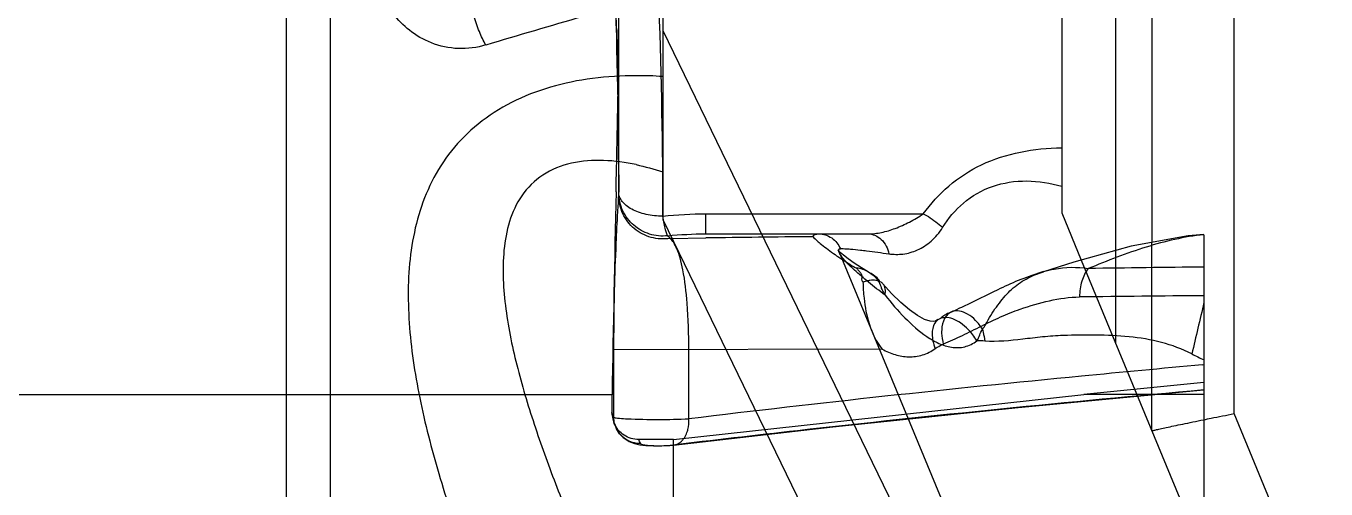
# Model space of a CAD drawing. Header units: millimetres. Extents: x 29875 to 31218, y -21313 to -20364.
# Drawn here: x 30558.72 to 30573.73, y -21053.44 to -21048.09 of the extents above; entities that cross this region are included whole.
import ezdxf

# ---------------------------------------------------------------- set-up
doc = ezdxf.new("R2010")
doc.units = ezdxf.units.MM
doc.header["$LTSCALE"] = 8
doc.layers.add('Cav-cor', color=30, linetype='Continuous')
doc.layers.add('WT', color=4, linetype='Continuous')

# ---------------------------------------------------------------- blocks, each defined once
blk = doc.blocks.new('20160903.150408')
at = {"layer": 'Cav-cor', "color": 241}
for p, q in [((-66.097, 16.984), (-66.097, 26.127)), ((-55.152, 18.661), (-55.152, 25.729)), ((-57.143, 25.383), (-57.143, 20.981)), ((-56.517, 20.547), (-56.517, 25.405)), ((-56.1, 25.425), (-56.1, 20.641)), ((-65.587, 16.474), (-65.587, 23.621)), ((-61.75, 23.629), (-61.75, 20.906)), ((-62.259, 21.21), (-62.259, 23.359)), ((-61.75, 23.089), (-50.548, 0)), ((-62.259, 21.21), (-62.259, 21.218)), ((-62.259, 21.207), (-62.259, 21.208)), ((-61.75, 20.906), (-51.608, 0)), ((-61.252, 20.738), (-61.252, 20.97)), ((-61.252, 20.97), (-58.741, 20.97)), ((-57.143, 20.981), (-56.917, 20.434)), ((-61.252, 20.738), (-59.381, 20.738)), ((-55.5, 20.728), (-55.5, 17.013)), ((-61.666, 20.686), (-61.253, 20.691)), ((-60.036, 20.706), (-60.02, 20.706)), ((-60.02, 20.706), (-60.017, 20.711)), ((-60.02, 20.707), (-60.015, 20.702)), ((-56.341, 20.597), (-57.003, 20.41)), ((-56.1, 18.462), (-56.1, 20.641)), ((-59.722, 20.545), (-59.726, 20.55)), ((-59.718, 20.536), (-59.719, 20.542)), ((-59.714, 20.525), (-59.714, 20.526)), ((-59.714, 20.526), (-53.713, 6.031)), ((-56.917, 20.434), (-55.5, 17.013)), ((-56.517, 19.469), (-56.517, 20.547)), ((-59.384, 20.303), (-59.455, 20.346)), ((-59.387, 20.304), (-59.4, 20.311)), ((-59.397, 20.31), (-59.383, 20.302)), ((-57.352, 20.302), (-57.501, 20.253)), ((-57.464, 20.261), (-57.354, 20.301)), ((-57.003, 20.41), (-57.354, 20.301)), ((-57.991, 20.039), (-58.119, 19.975)), ((-57.937, 20.066), (-57.991, 20.039)), ((-58.396, 19.844), (-58.416, 19.835)), ((-58.408, 19.839), (-58.41, 19.838)), ((-58.211, 19.931), (-58.278, 19.899)), ((-58.558, 19.753), (-58.572, 19.744)), ((-59.217, 19.405), (-62.314, 19.398)), ((-62.314, 18.618), (-62.314, 19.398)), ((-61.449, 18.601), (-61.449, 19.398)), ((-55.52, 19.225), (-55.5, 19.227)), ((-55.5, 19.022), (-56.886, 18.88)), ((-78.536, 18.88), (-62.337, 18.88)), ((-62.337, 18.88), (-62.337, 18.672)), ((-61.627, 18.361), (-56.886, 18.88)), ((-55.5, 18.88), (-56.886, 18.88)), ((-62.311, 18.547), (-62.337, 18.672)), ((-50.739, 8), (-55.152, 18.661)), ((-61.627, 18.361), (-62.028, 18.361)), ((-61.627, 8), (-61.627, 18.361)), ((-61.663, 18.297), (-61.626, 18.297)), ((-61.626, 18.297), (-61.626, 18.297))]:
    blk.add_line(p, q, dxfattribs=at)
for points in [[(-62.302, 23.61), (-62.281, 22.93), (-62.264, 22.032), (-62.259, 21.219)], [(-55.5, 20.731), (-55.682, 20.716), (-56.341, 20.597)], [(-59.726, 20.55), (-59.729, 20.553), (-59.72, 20.539), (-59.714, 20.525)], [(-59.609, 20.45), (-59.662, 20.491), (-59.7, 20.523), (-59.722, 20.545)], [(-59.455, 20.346), (-59.54, 20.401), (-59.609, 20.45)], [(-59.315, 20.261), (-59.331, 20.271), (-59.345, 20.279), (-59.353, 20.284), (-59.362, 20.289), (-59.387, 20.304)], [(-59.239, 20.183), (-59.239, 20.184), (-59.242, 20.187), (-59.248, 20.195), (-59.256, 20.207), (-59.265, 20.217), (-59.276, 20.229), (-59.288, 20.24), (-59.301, 20.251), (-59.315, 20.261)], [(-59.288, 20.205), (-59.286, 20.205), (-59.282, 20.204), (-59.276, 20.203), (-59.271, 20.201), (-59.266, 20.199), (-59.261, 20.197), (-59.256, 20.195), (-59.252, 20.193), (-59.248, 20.19), (-59.244, 20.188), (-59.241, 20.185), (-59.239, 20.184), (-59.239, 20.183)], [(-58.663, 19.729), (-58.726, 19.75), (-58.807, 19.794), (-58.9, 19.859), (-59.001, 19.944), (-59.107, 20.049), (-59.207, 20.16)], [(-57.501, 20.253), (-57.517, 20.247), (-57.549, 20.235), (-57.581, 20.224), (-57.613, 20.211), (-57.644, 20.199), (-57.675, 20.186), (-57.705, 20.173), (-57.736, 20.16), (-57.766, 20.147), (-57.795, 20.133), (-57.824, 20.12), (-57.853, 20.106), (-57.882, 20.093), (-57.937, 20.066)], [(-58.119, 19.975), (-58.143, 19.963), (-58.166, 19.952), (-58.189, 19.941), (-58.211, 19.931)], [(-58.416, 19.836), (-58.431, 19.83), (-58.446, 19.823), (-58.461, 19.816), (-58.476, 19.808), (-58.491, 19.8), (-58.504, 19.791), (-58.516, 19.782), (-58.527, 19.774), (-58.535, 19.768), (-58.539, 19.765), (-58.542, 19.762), (-58.546, 19.76), (-58.552, 19.756), (-58.558, 19.753)], [(-58.324, 19.878), (-58.364, 19.858), (-58.381, 19.85), (-58.396, 19.844)], [(-58.278, 19.899), (-58.301, 19.889), (-58.324, 19.878)], [(-58.574, 19.747), (-58.602, 19.731), (-58.624, 19.726), (-58.663, 19.729)], [(-61.626, 18.297), (-59.787, 18.509), (-57.644, 18.733), (-55.5, 18.936)], [(-62.311, 18.547), (-62.308, 18.54), (-62.297, 18.515), (-62.294, 18.507)], [(-62.294, 18.507), (-62.265, 18.451), (-62.207, 18.384), (-62.14, 18.339), (-62.075, 18.314), (-62.014, 18.301), (-61.944, 18.293), (-61.859, 18.288), (-61.762, 18.288), (-61.669, 18.293), (-61.626, 18.297)]]:
    blk.add_lwpolyline(points, dxfattribs=at)
for centre, radius, start, end in [((-135.916, 21.125), 73.658, 0.07235, 1.9475), ((-132.22, 20.882), 70.472, 0.04965, 2.00809), ((-35.722, -70.304), 97.358, 106.07054, 106.75727), ((-62.035, 18.529), 4.037, 85.9505, 90.3043), ((405.589, 10.64), 467.998, 178.70415, 178.99116), ((-54.691, -477.081), 497.815, 90.61515, 90.75528), ((-57.895, 23.179), 3.266, 235.1776, 235.549), ((-50.889, -396.556), 416.936, 90.63361, 90.81727), ((-59.308, 19.866), 0.337, 98.6212, 101.0111), ((-51, -500.22), 520.263, 90.49559, 90.65372), ((14.11, 3.227), 71.589, 166.49561, 166.98385), ((-33.553, -220.99), 241.217, 95.22499, 95.55795), ((-51.347, 27.808), 9.484, 243.0906, 244.0346), ((-39.067, -166.386), 186.336, 95.49653, 96.89887), ((-63.513, 18.154), 1.285, 21.1356, 23.7425), ((-62.007, 18.618), 0.308, 193.2611, 201.0607), ((-63.194, 17.854), 1.272, 21.2214, 23.5256)]:
    blk.add_arc(centre, radius, start, end, dxfattribs=at)
for points, knots in [([(-63.793, 22.921), (-63.895, 22.89), (-64.111, 22.861), (-64.421, 22.927), (-64.677, 23.076), (-64.808, 23.212), (-64.862, 23.282)], [0, 0, 0, 0, 0.26842, 0.533832, 0.778075, 1, 1, 1, 1]), ([(-62.29, 21.224), (-62.286, 21.411), (-62.27, 22.123), (-62.259, 22.835), (-62.259, 23.359)], [0, 0, 0, 0, 0.263665, 1, 1, 1, 1]), ([(-63.793, 22.921), (-63.822, 22.97), (-63.874, 23.081), (-63.914, 23.196), (-63.932, 23.259)], [0, 0, 0, 0, 0.469098, 1, 1, 1, 1]), ([(-62.057, 22.566), (-62.225, 22.565), (-62.56, 22.546), (-63.047, 22.448), (-63.497, 22.273), (-63.887, 22.025), (-64.2, 21.711), (-64.428, 21.35), (-64.579, 20.96), (-64.665, 20.551), (-64.696, 20.132), (-64.68, 19.558), (-64.57, 18.83), (-64.344, 17.957), (-64.152, 17.378), (-64.047, 17.088)], [0, 0, 0, 0, 0.070431, 0.139828, 0.206934, 0.270879, 0.33172, 0.390378, 0.448081, 0.505833, 0.564215, 0.623543, 0.745257, 0.87095, 1, 1, 1, 1]), ([(-58.741, 20.97), (-58.656, 21.087), (-58.456, 21.309), (-58.071, 21.558), (-57.62, 21.701), (-57.303, 21.731), (-57.143, 21.734)], [0, 0, 0, 0, 0.236068, 0.48259, 0.738849, 1, 1, 1, 1]), ([(-62.057, 21.538), (-62.181, 21.564), (-62.431, 21.599), (-62.804, 21.574), (-63.144, 21.441), (-63.394, 21.193), (-63.534, 20.882), (-63.593, 20.55), (-63.599, 20.21), (-63.556, 19.75), (-63.434, 19.174), (-63.226, 18.49), (-62.977, 17.809), (-62.793, 17.358), (-62.698, 17.133)], [0, 0, 0, 0, 0.06683, 0.132627, 0.19564, 0.255444, 0.313964, 0.372824, 0.432571, 0.493249, 0.616907, 0.742998, 0.870844, 1, 1, 1, 1]), ([(-58.519, 20.812), (-58.454, 20.917), (-58.289, 21.114), (-57.946, 21.311), (-57.544, 21.371), (-57.274, 21.326), (-57.143, 21.289)], [0, 0, 0, 0, 0.236537, 0.483041, 0.739489, 1, 1, 1, 1]), ([(-62.314, 19.398), (-62.314, 19.627), (-62.31, 20.038), (-62.291, 20.569), (-62.273, 20.935), (-62.261, 21.119), (-62.259, 21.183)], [0, 0, 0, 0, 0.384616, 0.689927, 0.892673, 1, 1, 1, 1]), ([(-61.749, 20.943), (-61.814, 20.942), (-61.938, 20.955), (-62.082, 21.003), (-62.172, 21.061), (-62.22, 21.109), (-62.251, 21.163), (-62.259, 21.201), (-62.259, 21.219)], [0, 0, 0, 0, 0.311431, 0.590702, 0.711351, 0.81812, 0.912835, 1, 1, 1, 1]), ([(-62.259, 21.183), (-62.259, 21.185), (-62.259, 21.194), (-62.259, 21.203), (-62.259, 21.209)], [0, 0, 0, 0, 0.2874, 1, 1, 1, 1]), ([(-61.694, 20.716), (-61.764, 20.708), (-61.907, 20.722), (-62.094, 20.827), (-62.224, 20.998), (-62.257, 21.138), (-62.259, 21.208)], [0, 0, 0, 0, 0.250514, 0.500755, 0.750402, 1, 1, 1, 1]), ([(-61.666, 20.686), (-61.738, 20.674), (-61.889, 20.682), (-62.089, 20.786), (-62.226, 20.964), (-62.259, 21.111), (-62.259, 21.183)], [0, 0, 0, 0, 0.251342, 0.502094, 0.751575, 1, 1, 1, 1]), ([(-61.694, 20.716), (-61.699, 20.722), (-61.708, 20.746), (-61.721, 20.793), (-61.735, 20.861), (-61.744, 20.913), (-61.749, 20.943)], [0, 0, 0, 0, 0.108951, 0.318704, 0.620773, 1, 1, 1, 1]), ([(-59.381, 20.738), (-59.329, 20.738), (-59.22, 20.75), (-59.06, 20.8), (-58.898, 20.872), (-58.792, 20.934), (-58.741, 20.97)], [0, 0, 0, 0, 0.228434, 0.469828, 0.728315, 1, 1, 1, 1]), ([(-58.741, 20.97), (-58.721, 20.96), (-58.642, 20.915), (-58.568, 20.859), (-58.519, 20.812)], [0, 0, 0, 0, 0.24695, 1, 1, 1, 1]), ([(-60.017, 20.711), (-60.011, 20.719), (-59.99, 20.735), (-59.964, 20.738), (-59.95, 20.738)], [0, 0, 0, 0, 0.438216, 1, 1, 1, 1]), ([(-59.95, 20.738), (-59.898, 20.738), (-59.789, 20.704), (-59.719, 20.616), (-59.699, 20.567)], [0, 0, 0, 0, 0.497726, 1, 1, 1, 1]), ([(-59.381, 20.738), (-59.353, 20.738), (-59.296, 20.726), (-59.195, 20.659), (-59.151, 20.569), (-59.139, 20.508)], [0, 0, 0, 0, 0.23363, 0.474975, 1, 1, 1, 1]), ([(-59.139, 20.508), (-59.085, 20.5), (-58.972, 20.497), (-58.801, 20.546), (-58.641, 20.651), (-58.555, 20.753), (-58.519, 20.812)], [0, 0, 0, 0, 0.223412, 0.459483, 0.717055, 1, 1, 1, 1]), ([(-55.5, 20.728), (-55.727, 20.706), (-56.183, 20.597), (-56.616, 20.427), (-56.836, 20.337)], [0, 0, 0, 0, 0.489102, 1, 1, 1, 1]), ([(-61.666, 20.686), (-61.668, 20.689), (-61.677, 20.7), (-61.687, 20.709), (-61.695, 20.716)], [0, 0, 0, 0, 0.265208, 1, 1, 1, 1]), ([(-61.449, 19.398), (-61.449, 19.578), (-61.459, 19.887), (-61.498, 20.242), (-61.545, 20.45), (-61.58, 20.556), (-61.618, 20.633), (-61.65, 20.672), (-61.666, 20.686)], [0, 0, 0, 0, 0.406416, 0.700911, 0.805959, 0.888081, 0.951369, 1, 1, 1, 1]), ([(-60.015, 20.702), (-59.985, 20.672), (-59.901, 20.601), (-59.814, 20.536), (-59.759, 20.498)], [0, 0, 0, 0, 0.393712, 1, 1, 1, 1]), ([(-59.742, 20.486), (-59.726, 20.475), (-59.655, 20.428), (-59.583, 20.382), (-59.527, 20.349)], [0, 0, 0, 0, 0.234407, 1, 1, 1, 1]), ([(-59.719, 20.542), (-59.72, 20.546), (-59.72, 20.554), (-59.715, 20.561), (-59.713, 20.563)], [0, 0, 0, 0, 0.546664, 1, 1, 1, 1]), ([(-59.183, 20.03), (-59.248, 20.079), (-59.368, 20.173), (-59.526, 20.308), (-59.632, 20.411), (-59.689, 20.481), (-59.708, 20.512), (-59.714, 20.525)], [0, 0, 0, 0, 0.335601, 0.625645, 0.853834, 0.938506, 1, 1, 1, 1]), ([(-59.713, 20.563), (-59.712, 20.563), (-59.708, 20.566), (-59.703, 20.566), (-59.699, 20.567)], [0, 0, 0, 0, 0.219859, 1, 1, 1, 1]), ([(-59.699, 20.567), (-59.694, 20.567), (-59.665, 20.568), (-59.637, 20.566), (-59.613, 20.564)], [0, 0, 0, 0, 0.188014, 1, 1, 1, 1]), ([(-59.613, 20.564), (-59.603, 20.564), (-59.554, 20.56), (-59.506, 20.555), (-59.468, 20.551)], [0, 0, 0, 0, 0.21413, 1, 1, 1, 1]), ([(-59.468, 20.551), (-59.444, 20.548), (-59.334, 20.535), (-59.225, 20.52), (-59.139, 20.508)], [0, 0, 0, 0, 0.216906, 1, 1, 1, 1]), ([(-59.527, 20.35), (-59.515, 20.343), (-59.5, 20.329), (-59.482, 20.307), (-59.469, 20.292), (-59.455, 20.275), (-59.451, 20.251), (-59.453, 20.227), (-59.454, 20.209), (-59.451, 20.201)], [0, 0, 0, 0, 0.231583, 0.346351, 0.463224, 0.581452, 0.709658, 0.856548, 1, 1, 1, 1]), ([(-59.527, 20.349), (-59.505, 20.347), (-59.46, 20.339), (-59.418, 20.321), (-59.397, 20.31)], [0, 0, 0, 0, 0.489262, 1, 1, 1, 1]), ([(-59.383, 20.303), (-59.356, 20.287), (-59.308, 20.253), (-59.249, 20.19), (-59.232, 20.122), (-59.207, 20.071), (-59.192, 20.043), (-59.183, 20.03)], [0, 0, 0, 0, 0.270688, 0.507751, 0.724996, 0.86157, 1, 1, 1, 1]), ([(-57.352, 20.302), (-57.312, 20.314), (-57.144, 20.355), (-56.966, 20.359), (-56.836, 20.337)], [0, 0, 0, 0, 0.241111, 1, 1, 1, 1]), ([(-56.836, 20.337), (-56.871, 20.295), (-56.921, 20.187), (-56.936, 20.071), (-56.936, 20.009)], [0, 0, 0, 0, 0.466555, 1, 1, 1, 1]), ([(-59.451, 20.201), (-59.45, 20.195), (-59.444, 20.187), (-59.436, 20.184), (-59.434, 20.183)], [0, 0, 0, 0, 0.739897, 1, 1, 1, 1]), ([(-59.372, 20.197), (-59.378, 20.196), (-59.4, 20.191), (-59.422, 20.184), (-59.438, 20.178)], [0, 0, 0, 0, 0.239603, 1, 1, 1, 1]), ([(-59.438, 20.178), (-59.437, 20.117), (-59.426, 19.953), (-59.377, 19.684), (-59.283, 19.49), (-59.217, 19.405)], [0, 0, 0, 0, 0.226612, 0.604497, 1, 1, 1, 1]), ([(-59.238, 20.185), (-59.242, 20.187), (-59.258, 20.195), (-59.276, 20.199), (-59.29, 20.201)], [0, 0, 0, 0, 0.237318, 1, 1, 1, 1]), ([(-59.183, 20.03), (-59.178, 20.054), (-59.175, 20.1), (-59.193, 20.144), (-59.207, 20.16)], [0, 0, 0, 0, 0.543207, 1, 1, 1, 1]), ([(-58.058, 19.635), (-58.031, 19.668), (-57.993, 19.742), (-57.934, 19.847), (-57.864, 19.936), (-57.797, 20.023), (-57.723, 20.098), (-57.616, 20.184), (-57.526, 20.234), (-57.464, 20.261)], [0, 0, 0, 0, 0.1452, 0.280724, 0.410096, 0.533094, 0.65231, 0.769137, 1, 1, 1, 1]), ([(-59.183, 20.03), (-59.111, 19.939), (-58.963, 19.767), (-58.753, 19.578), (-58.566, 19.469), (-58.417, 19.419), (-58.259, 19.423), (-58.164, 19.471), (-58.123, 19.503)], [0, 0, 0, 0, 0.26614, 0.522426, 0.645298, 0.763729, 0.879696, 1, 1, 1, 1]), ([(-57.623, 19.868), (-57.511, 19.906), (-57.287, 19.974), (-57.053, 20.008), (-56.936, 20.009)], [0, 0, 0, 0, 0.501738, 1, 1, 1, 1]), ([(-58.416, 19.835), (-58.432, 19.828), (-58.464, 19.807), (-58.513, 19.741), (-58.527, 19.675), (-58.529, 19.631)], [0, 0, 0, 0, 0.219214, 0.453072, 1, 1, 1, 1]), ([(-58.51, 19.465), (-58.473, 19.482), (-58.399, 19.514), (-58.252, 19.582), (-58.07, 19.674), (-57.85, 19.78), (-57.699, 19.841), (-57.623, 19.868)], [0, 0, 0, 0, 0.124067, 0.248631, 0.499443, 0.75053, 1, 1, 1, 1]), ([(-58.058, 19.635), (-58.08, 19.672), (-58.131, 19.739), (-58.222, 19.813), (-58.318, 19.852), (-58.383, 19.848), (-58.41, 19.838)], [0, 0, 0, 0, 0.30139, 0.57252, 0.802681, 1, 1, 1, 1]), ([(-58.608, 19.707), (-58.631, 19.67), (-58.645, 19.595), (-58.631, 19.496), (-58.614, 19.441), (-58.603, 19.413)], [0, 0, 0, 0, 0.435223, 0.70455, 1, 1, 1, 1]), ([(-58.123, 19.503), (-58.137, 19.527), (-58.167, 19.572), (-58.228, 19.643), (-58.304, 19.709), (-58.395, 19.758), (-58.481, 19.777), (-58.536, 19.765), (-58.558, 19.753)], [0, 0, 0, 0, 0.152019, 0.3031, 0.516545, 0.70504, 0.8643, 1, 1, 1, 1]), ([(-58.529, 19.631), (-58.53, 19.618), (-58.53, 19.562), (-58.521, 19.506), (-58.51, 19.465)], [0, 0, 0, 0, 0.237297, 1, 1, 1, 1]), ([(-58.122, 19.503), (-58.108, 19.524), (-58.091, 19.57), (-58.071, 19.615), (-58.058, 19.635)], [0, 0, 0, 0, 0.512411, 1, 1, 1, 1]), ([(-58.058, 19.635), (-58.055, 19.624), (-58.044, 19.579), (-58.036, 19.534), (-58.032, 19.499)], [0, 0, 0, 0, 0.245376, 1, 1, 1, 1]), ([(-57.125, 19.564), (-57.205, 19.561), (-57.361, 19.549), (-57.662, 19.511), (-57.886, 19.488), (-58.032, 19.499)], [0, 0, 0, 0, 0.262085, 0.517116, 1, 1, 1, 1]), ([(-55.64, 19.351), (-55.751, 19.408), (-55.99, 19.496), (-56.365, 19.557), (-56.745, 19.572), (-56.999, 19.568), (-57.125, 19.564)], [0, 0, 0, 0, 0.247559, 0.49795, 0.749986, 1, 1, 1, 1]), ([(-59.217, 19.405), (-59.169, 19.381), (-59.07, 19.338), (-58.91, 19.31), (-58.747, 19.331), (-58.648, 19.381), (-58.603, 19.413)], [0, 0, 0, 0, 0.251459, 0.497219, 0.743231, 1, 1, 1, 1]), ([(-58.603, 19.413), (-58.596, 19.418), (-58.566, 19.438), (-58.534, 19.454), (-58.51, 19.465)], [0, 0, 0, 0, 0.253509, 1, 1, 1, 1]), ([(-61.663, 18.297), (-61.173, 18.356), (-59.122, 18.594), (-57.066, 18.798), (-55.5, 18.939)], [0, 0, 0, 0, 0.238653, 1, 1, 1, 1]), ([(-62.314, 18.618), (-62.313, 18.617), (-62.309, 18.615), (-62.295, 18.611), (-62.282, 18.61), (-62.272, 18.609)], [0, 0, 0, 0, 0.113169, 0.316766, 1, 1, 1, 1]), ([(-55.503, 18.59), (-55.475, 18.596), (-55.358, 18.62), (-55.241, 18.643), (-55.152, 18.661)], [0, 0, 0, 0, 0.241235, 1, 1, 1, 1]), ([(-62.028, 18.361), (-62.087, 18.361), (-62.207, 18.397), (-62.287, 18.493), (-62.311, 18.547)], [0, 0, 0, 0, 0.500024, 1, 1, 1, 1]), ([(-62.009, 18.314), (-62.069, 18.314), (-62.192, 18.35), (-62.272, 18.451), (-62.294, 18.507)], [0, 0, 0, 0, 0.50108, 1, 1, 1, 1]), ([(-62.272, 18.609), (-62.265, 18.608), (-62.227, 18.604), (-62.188, 18.602), (-62.158, 18.601)], [0, 0, 0, 0, 0.196388, 1, 1, 1, 1]), ([(-62.158, 18.601), (-62.04, 18.595), (-61.803, 18.592), (-61.567, 18.595), (-61.449, 18.601)], [0, 0, 0, 0, 0.501239, 1, 1, 1, 1]), ([(-61.471, 18.441), (-61.467, 18.453), (-61.451, 18.505), (-61.447, 18.56), (-61.449, 18.601)], [0, 0, 0, 0, 0.241228, 1, 1, 1, 1]), ([(-56.1, 18.462), (-56.1, 18.463), (-56.095, 18.463), (-56.088, 18.466), (-56.074, 18.469), (-56.056, 18.474), (-56.033, 18.479), (-55.992, 18.488), (-55.93, 18.502), (-55.843, 18.52), (-55.741, 18.541), (-55.626, 18.565), (-55.545, 18.582), (-55.503, 18.59)], [0, 0, 0, 0, 0.004838, 0.018365, 0.040572, 0.07137, 0.110573, 0.157913, 0.275898, 0.422602, 0.594752, 0.788567, 1, 1, 1, 1]), ([(-61.626, 18.297), (-61.619, 18.298), (-61.592, 18.303), (-61.567, 18.316), (-61.55, 18.328)], [0, 0, 0, 0, 0.244989, 1, 1, 1, 1]), ([(-61.55, 18.328), (-61.54, 18.336), (-61.527, 18.348), (-61.516, 18.361), (-61.513, 18.365)], [0, 0, 0, 0, 0.742373, 1, 1, 1, 1]), ([(-61.513, 18.365), (-61.509, 18.37), (-61.492, 18.394), (-61.479, 18.42), (-61.471, 18.441)], [0, 0, 0, 0, 0.239178, 1, 1, 1, 1]), ([(-62.009, 18.314), (-62.008, 18.312), (-62.004, 18.31), (-61.992, 18.304), (-61.967, 18.299), (-61.928, 18.295), (-61.878, 18.291), (-61.823, 18.29), (-61.75, 18.29), (-61.697, 18.293), (-61.663, 18.297)], [0, 0, 0, 0, 0.014232, 0.037968, 0.116377, 0.232434, 0.377643, 0.540436, 0.707358, 1, 1, 1, 1])]:
    blk.add_open_spline(points, degree=3, knots=knots, dxfattribs=at)
for points in [[(-62.057, 21.538), (-61.953, 21.516), (-61.851, 21.488), (-61.75, 21.455)], [(-61.749, 20.943), (-61.584, 20.962), (-61.418, 20.97), (-61.252, 20.97)], [(-61.695, 20.716), (-61.548, 20.731), (-61.4, 20.738), (-61.252, 20.738)], [(-59.714, 20.526), (-59.716, 20.529), (-59.717, 20.532), (-59.718, 20.536)], [(-59.322, 20.203), (-59.334, 20.202), (-59.347, 20.201), (-59.359, 20.199)], [(-59.29, 20.201), (-59.3, 20.202), (-59.311, 20.203), (-59.322, 20.203)], [(-59.207, 20.16), (-59.216, 20.17), (-59.226, 20.178), (-59.238, 20.185)], [(-58.572, 19.744), (-58.586, 19.734), (-58.598, 19.721), (-58.608, 19.707)], [(-58.032, 19.499), (-58.062, 19.502), (-58.092, 19.502), (-58.123, 19.503)], [(-62.306, 18.547), (-62.312, 18.57), (-62.315, 18.594), (-62.314, 18.618)]]:
    blk.add_open_spline(points, degree=3, dxfattribs=at)

msp = doc.modelspace()

# ---------------------------------------------------------------- block references
at = {"layer": 'WT'}
msp.add_blockref('20160903.150408', (30627.82, -21071.233), dxfattribs=at)

doc.saveas('drawing.dxf')
